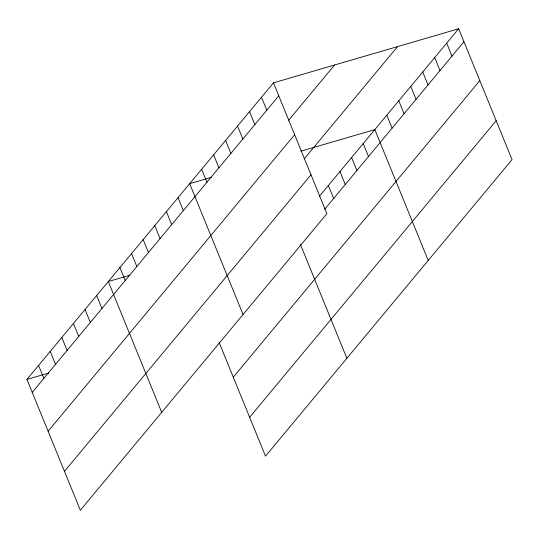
<?xml version="1.0" encoding="UTF-8"?>
<svg xmlns="http://www.w3.org/2000/svg" width="539" height="539" viewBox="0 0 539 539"><rect width="100%" height="100%" fill="white"/><g stroke="black" fill="none" stroke-linecap="round" stroke-linejoin="round"><path stroke-width="0.81" d="M273.482 82.838L326.877 213.673L80.345 510.238L26.95 379.402L273.482 82.838L458.655 28.762L512.05 159.598L265.518 456.162L219.002 342.184M32.239 392.365L278.771 95.801M288.257 120.736L334.591 64.99M48.112 431.267L294.644 134.696M304.218 158.877L397.553 46.61M64.471 471.342L311.003 174.771M319.371 196.324L458.655 28.762M324.66 209.287L463.951 41.725M233.293 377.185L479.825 80.621M249.645 417.267L496.176 120.696M211.369 177.331L189.661 183.671L243.055 314.507M300.816 151.21L374.834 129.596L428.229 260.425M130.014 275.2L108.305 281.54L161.7 412.369M26.95 379.402L48.658 373.069M446.683 43.167L451.972 56.13M434.71 57.572L439.999 70.535M422.738 71.977L428.027 84.94M410.758 86.381L416.047 99.344M398.786 100.786L404.075 113.749M386.813 115.191L392.102 128.154M363.212 143.576L368.508 156.539M351.59 157.556L356.885 170.519M339.968 171.537L345.263 184.5M328.345 185.517L333.641 198.48M261.509 97.242L266.798 110.205M249.53 111.647L254.826 124.61M300.358 244.315L346.873 358.294M237.558 126.052L242.846 139.015M225.585 140.457L230.874 153.42M213.612 154.861L218.901 167.824M201.633 169.266L206.922 182.229M178.038 197.651L183.327 210.614M166.416 211.632L171.705 224.595M154.794 225.612L160.083 238.575M143.172 239.592L148.461 252.555M131.55 253.573L136.839 266.536M119.927 267.56L125.216 280.516M96.683 295.52L101.972 308.483M85.061 309.501L90.35 322.463M73.439 323.481L78.728 336.444M61.817 337.461L67.105 350.424M50.194 351.441L55.483 364.404M38.572 365.422L43.861 378.385"/></g></svg>
